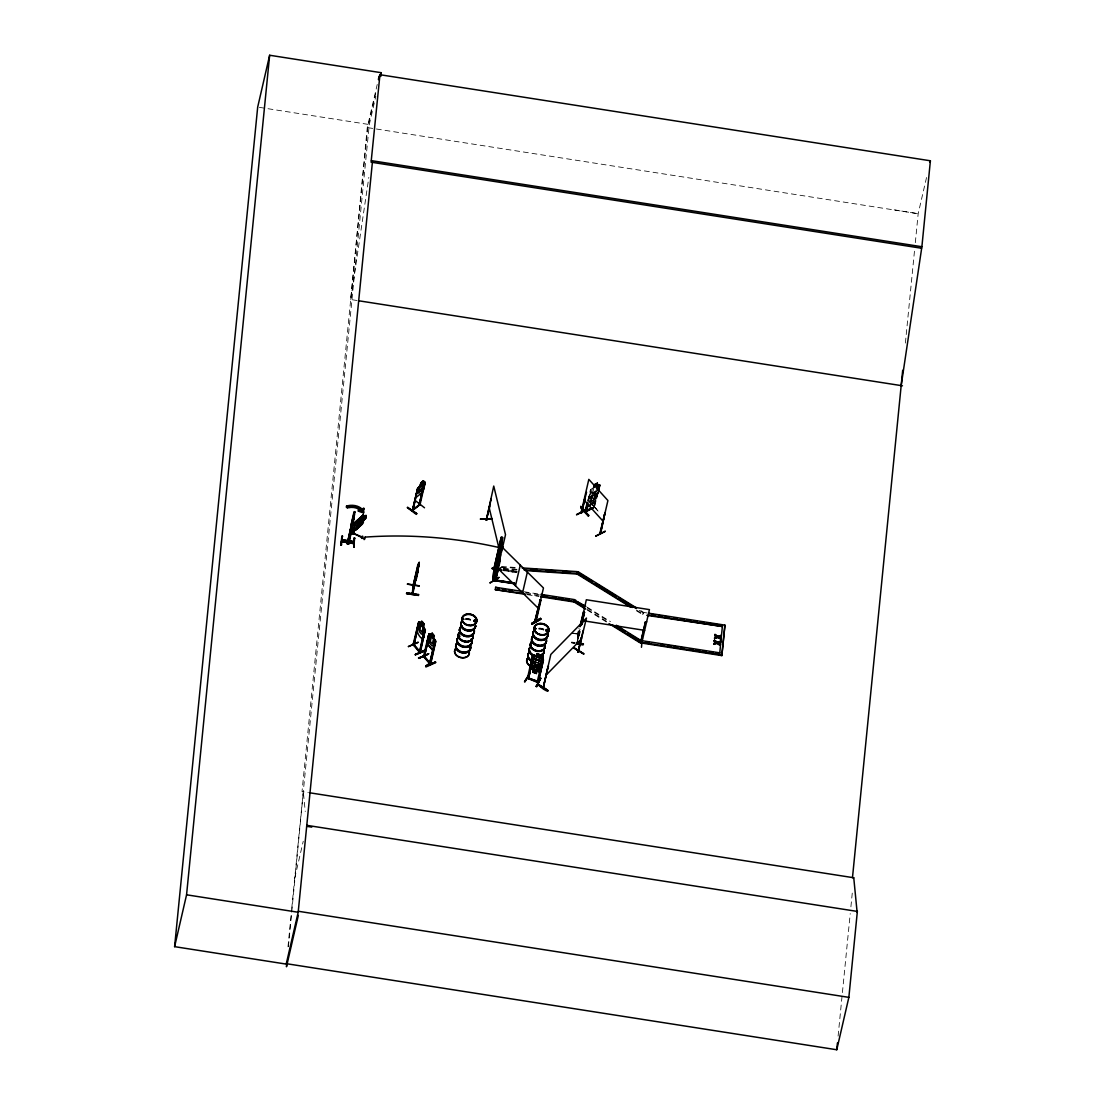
<?xml version="1.0" encoding="UTF-8"?>
<svg xmlns="http://www.w3.org/2000/svg" width="1105" height="1105" viewBox="0 0 1105 1105"><rect width="100%" height="100%" fill="white"/><g stroke="black" fill="none" stroke-linecap="round" stroke-linejoin="round"><path stroke-width="0.75" stroke-dasharray="5 3.75" d="M503.991 568.288L503.963 567.404L500.634 567.569M577.473 637.295L578.15 629.809L578.067 637.281M578.122 637.392L579.006 627.999M579.849 632.53C579.13 631.3 578.799 634.077 579.614 632.834M288.405 946.723L303.322 791.802L305.242 811.526M357.136 300.519L350.727 299.524L367.274 127.572L377.233 84.45M375.741 92.917L367.73 127.641L302.024 791.594L308.433 792.603M287.977 946.819L291.651 909.747M291.72 908.503L369.291 124.547L375.852 96.121M577.432 640.941L578.26 633.621L578.164 634.615M577.846 641.01L578.675 633.69M640.859 610.651L643.759 612.446L643.593 614.187M905.382 343.061L906.059 336.252M906.224 334.553L914.636 249.454M915.313 242.658L918.172 213.721L926.985 175.571M838.101 1036.131L850.228 913.614M850.905 906.804L852.425 891.486M571.451 642.875L574.821 643.455M571.589 642.06L574.973 642.558M350.727 299.524L368.835 177.422M294.717 878.171L303.24 841.25M587.68 500.537L590.733 490.537L588.413 501.974M587.943 500.814L590.664 489.639L587.722 503.3M588.454 500.537L589.076 497.816M592.266 488.949L591.161 493.714L592.225 494.985L595.07 493.548L597.073 490.731M590.015 504.598L590.65 501.836L589.324 501.753L590.429 496.988L592.418 494.17L595.264 492.733L596.313 494.004L595.222 498.769L593.495 500.385L593.067 503.065L589.946 504.515M593.799 488.175L592.183 495.316L588.979 497.83M590.139 504.46L590.733 501.919M596.548 494.101L595.208 494.004L595.719 491.366M593.067 503.065L593.578 500.427M595.208 494.004L595.844 491.228M593.744 505.938L596.7 493.175M594.007 506.201L596.949 493.438M594.587 505.51L597.529 492.747M594.849 505.786L598.316 491.186M598.413 491.131L594.973 503.162L590.65 505.303M598.192 493.244L594.973 503.162M592.874 505.51L598.123 511.118L590.926 502.844L590.664 503.7L592.694 501.919L590.913 502.83M578.537 635.278L579.186 629.684M579.6 629.753L578.633 634.671M578.053 634.408L578.412 635.347L579.517 630.554M578.316 638.455L580.236 629.67M579.172 636.107L580.277 631.328M636.508 610.83L642.309 614.421L643.759 612.446L647.116 612.971M642.309 614.421L643.759 612.446M578.177 633.8L577.984 635.375M589.269 495.758L590.899 492.692L598.15 489.142M589.352 495.841L590.954 492.733L595.25 490.689M597.598 492.899L596.507 494.943L589.421 498.645L589.062 496.587M598.219 491.974L596.59 495.04L589.338 498.562M595.443 498.852L593.44 501.656L590.581 503.079L589.518 501.808L592.763 492.761L595.913 491.324M593.91 487.291L590.567 489.667M588.62 502.858L596.921 498.051M590.056 504.377L592.902 502.941M590.995 490.813L589.89 490.965M592.694 492.941L595.54 491.504M590.761 503.272L598.123 511.118M590.167 496.435L597.308 492.885M592.018 504.433L594.835 503.024M500.648 567.68L503.963 567.431M501.49 566.52L516.947 567.556M501.339 567.169L516.795 568.205M503.3 568.398L517.043 569.337M503.148 569.047L516.891 569.987M579.711 633.248L578.758 633.151M259.371 107.365L369.291 124.547M367.73 127.641L918.172 213.721L894.249 209.853M503.604 569.268L517.112 571.409L503.576 569.42M503.479 569.849L517.002 571.962M502.623 569.89L516.974 572.141M503.397 570.525L516.919 572.639L503.369 570.663M524.157 591.741L539.268 594.103M525.69 592.653L540.787 595.015M525.662 593.744L539.088 595.844M527.196 594.656L538.936 596.493M572.431 632.985L580.926 634.38M572.404 633.331L580.857 634.643M574.973 642.53L571.492 642.433L574.835 643.359M597.253 492.996L598.081 493.327M639.256 610.402L643.607 613.095M636.646 610.181L642.461 613.772M587.252 607.225L610.485 621.632M587.1 607.874L608.883 621.383M587.404 609.463L607.736 622.06M587.252 610.098L607.584 622.709M592.957 505.372L598.219 510.966M589.089 496.435L589.421 498.645M466.752 619.67A7.486 5.594 13 0 1 470.578 620.264M465.136 618.993A7.486 5.594 13 0 1 470.799 619.311M466.807 619.256A7.583 5.663 13 0 1 470.689 619.864M465.012 619.242A7.583 5.663 13 0 1 470.758 619.574M538.853 629.104A7.486 5.594 13 0 1 544.392 630.541M538.978 628.4A7.583 5.663 13 0 1 544.599 629.85M539.074 628.151A7.473 5.58 13 0 1 544.613 629.588M538.909 628.69A7.583 5.663 13 0 1 544.53 630.14M571.506 642.447L574.876 643.027L571.506 642.392M591.949 496.214C593.054 500.676 586.52 505.289 592.432 497.761C589.186 496.421 592.736 493.617 593.164 496.905L596.382 493.092L593.689 497.14C596.7 498.438 593.509 501.118 592.957 498.024L590.899 501.048L593.689 499.543L594.794 494.778L591.949 496.214M592.142 496.283L591.051 501.048L593.91 499.626L595.015 494.86L592.142 496.283M593.344 493.051L593.15 493.894L595.181 492.139L593.344 493.051"/><path stroke-width="1.5" d="M407.455 584.034L419.292 585.816M489.902 506.131L486.269 520.317L491.242 498.645L491.034 499.488M486.752 520.11L486.421 519.281M486.283 519.378L486.67 518.549L486.656 520.206M342.067 540.152L353.89 541.975M514.101 583.702L492.83 580.374L514.93 583.551M595.761 536.118L605.236 531.132M605.195 531.477L595.706 536.118M346.487 507.195L348.489 506.656A9.558 5.898 1.9 0 1 360.41 509.419L360.382 510.496A9.558 5.898 1.9 0 0 348.448 507.734L346.487 507.195L346.528 506.118L347.882 505.731A11.174 6.879 1.9 0 1 360.99 508.19L361.805 508.963L363.794 508.3L363.752 509.377L361.763 510.04L360.962 509.267A11.174 6.879 1.9 0 0 347.84 506.808M347.288 508.065L346.528 506.118M363.794 508.3L363.531 512.982L358.393 511.159L358.421 510.082L360.41 509.419M361.763 510.04L361.777 508.935M363.531 512.982L363.573 511.905L358.421 510.082M592.211 508.038L585.111 511.698L593.288 507.582M586.064 510.51L585.263 512.029L586.189 511.684L588.04 503.576M351.169 533.259L351.059 534.019L351.376 531.685L353.904 532.817L353.835 534.157L351.128 533.232L351.376 531.685M353.655 534.35L353.904 532.817M418.712 565.815L419.127 562.556M492.333 568.053L495.648 567.846L492.319 568.094L492.347 568.937L500.662 568.495M363.2 515.372L354.788 523.66L354.318 530.649L356.487 529.447M354.401 530.51L354.967 523.715L357.108 520.621M366.017 515.469L365.769 518.425L363.462 520.414L365.672 518.369L365.921 515.413L358.78 520.579L356.86 523.673L356.639 526.436L358.296 526.284L362.495 522.513L363.365 520.358L363.365 522.458L356.363 529.488L362.468 524.046L363.835 515.524L363.669 517.43M415.77 580.194L416.364 573.274L415.77 580.194L416.281 578.454M417.138 573.495L417.372 570.746M418.146 569.876L417.98 571.741L418.726 563.025M416.309 575.332L419.278 562.39L416.074 578.081M583.675 615.154L584.158 611.631L583.868 614.56M349 540.718C349.442 542.887 348.227 538.605 347.757 541.146L350.81 527.568L351.887 527.638L351.307 529.323L352.688 518.867M352.675 522.637L354.208 515.123M353.655 519.115L354.001 515.151M354.788 511.767L351.418 525.593M353.807 519.088L353.103 520.883L354.277 512.057L351.459 524.806L351.169 533.977M354.304 515.303L354.691 511.574L351.846 526.118L363.131 515.192L351.487 525.082C351.431 527.251 355.285 520.98 351.473 525.814M581.962 622.571L582.487 621.756L581.341 624.878M406.585 593.592L418.422 595.388L406.571 593.647L406.723 592.722L418.546 594.573M407.427 584.186L419.265 585.982M417.207 572.376L412.331 594.02L413.118 592.529M412.289 593.813L413.256 584.31L413.602 585.94M418.905 565.318L412.745 594.076L413.629 585.18M417.856 565.221L418.339 564.475L413.049 586.051L417.925 564.406M418.408 595.443L418.56 594.504M583.454 612.046L584.49 612.515L583.454 612.046L579.918 626.494M721.979 654.961L640.803 642.267C642.848 641.08 640.417 642.986 640.776 642.903L721.827 655.61L724.935 625.14L648.801 613.234M641.466 647.295L642.378 637.917M645.458 622.06L646.549 621.908L645.458 622.06L640.665 642.917L640.983 640.527L616.3 625.237M286.761 963.74L286.471 966.764L298.336 915.354M311.803 827.12L306.679 826.319L306.914 825.352L857.356 911.432L848.861 997.359L298.405 911.28L286.209 964.099L174.604 946.654L257.686 107.102L269.648 55.25L381.266 72.709L380.921 76.093M174.604 946.654L186.565 894.801L269.648 55.25M921.542 248.252L371.1 162.173L379.954 74.712L930.396 160.791L921.888 246.733L901.169 385.604M372.385 162.366L298.184 912.26L186.565 894.801M340.893 545.152L342.509 535.884L340.893 545.166L341.583 544.834M340.962 545.124L341.846 536.174M341.39 545.193L342.288 536.243M351.238 532.707L348.628 544.047L347.329 543.95L347.509 543.08L348.683 543.425M348.503 544.033L347.536 543.177L348.628 544.047M347.882 541.174L348.89 540.594M350.547 531.685C353.365 512.969 349.014 535.663 351.349 531.243M351.376 523.811L351.915 523.01M351.059 534.019L350.672 532.707M351.873 523.701L351.929 523.079M353.973 512.085L350.907 525.455M352.771 531.671L352.661 532.665L352.661 524.916L352.302 532.085M353.034 524.253L353.559 523.673M354.374 538.08L354.042 547.224L354.36 537.734L354.926 538.273M354.042 547.196L354.443 537.79M350.699 533.936L362.329 523.19L351.045 534.116M362.785 515.013L363.048 516.007M495.979 568.757L494.018 568.412L492.83 580.374L494.115 568.371L494.916 568.412M494.86 568.757L501.919 537.527L501.2 537.403L494.004 568.467L501.187 537.334L502.609 537.555L501.421 549.489L494.391 579.959L495.012 567.984L493.811 580.526L501.076 548.674L493.59 580.401L495.026 568.523M495.164 568.453L494.087 580.484L495.109 567.942M495.247 575.47L495.744 570.36M495.302 575.567L495.827 570.429M525.524 594.393L495.316 589.669L495.634 587.28L522.485 591.479M498.977 557.555L499.28 554.572M500.178 552.362L500.468 549.378M501.919 537.527L500.855 550.069L502.181 537.486L494.805 569.255L495.91 569.503L495.22 569.13M585.802 609.2L574.186 602.004L574.503 599.614L540.939 594.366M577.155 642.502C577.197 645.03 578.357 638.911 577.694 643.221M577.418 641.591L577.169 643.207M581.382 622.543L581.106 625.292L582.197 619.021L581.506 622.557M581.631 624.781L584.283 611.645M583.205 619.132L582.777 620.955L583.854 612.419M583.288 644.685L576.52 643.704C585.484 645.886 585.885 643.455 576.658 642.792M717.255 643.359L720.225 645.361L717.255 643.359L713.982 644.339C714.092 641.508 719.59 642.861 714.051 643.621M716.62 642.875L714.286 641.342L714.452 640.223L717.38 642.185L720.695 641.204L720.529 642.35L717.918 643.11L720.529 642.35M714.562 638.524L717.932 637.129L720.902 639.118L717.822 637.557L714.562 638.524C714.673 635.693 720.17 637.06 714.631 637.806M717.2 637.06L714.852 635.541L715.018 634.422L717.96 636.383L721.275 635.389L721.095 636.549L718.485 637.309L721.095 636.549M713.982 644.339L714.162 643.179M714.286 641.342L714.452 640.223M714.659 638.096L714.728 637.378M714.852 635.541L715.018 634.422M720.225 645.361L720.391 644.243L718.015 642.682M720.805 639.546L720.971 638.441L718.582 636.881M721.827 655.61L724.935 625.14M902.688 370.286L852.48 877.66L853.764 877.881L857.135 912.399L857.356 911.432M286.305 963.67L836.761 1049.75L837.438 1042.94M853.778 877.757L310.146 792.865M406.626 593.219L418.477 594.891L406.626 593.15M536.395 665.514L533.66 661.978L535.317 665.97C530.055 667.158 533.494 670.086 535.897 666.84L538.425 670.431L536.809 666.564C546.202 662.157 533.826 665.431 536.381 665.486M341.901 541.726L353.738 543.577L341.915 541.699M341.956 541.243L353.78 543.149M342.039 540.925L353.862 542.804M465.164 641.439L465.191 641.301A7.5 5.594 13 0 0 473.037 635.347M362.399 537.058L353.669 533.535L362.205 537.679M353.034 518.411L352.205 524.668L354.567 514.543M581.948 512.416L581.327 513.079L581.769 511.795M600.637 533.674L605.001 512.623L599.835 533.618L600.429 533.163M600.568 533.687L600.029 532.721M583.412 643.953L576.644 642.889M417.151 569.766L416.474 573.302M494.709 579.932L495.593 581.175L494.418 580.512M495.523 581.05L495.344 580.581M535.11 620.72L540.165 599.711L540.87 600.388L536.174 621.203C534.116 618.897 535.69 622.654 535.828 620.499L535.276 619.974M535.234 619.905L535.911 620.623M378.38 79.477L379.153 76.162M378.808 79.684L379.954 74.712M380.493 76.052L381.266 72.709M342.136 539.834L353.973 541.685M347.315 543.84L350.934 527.582M347.536 544.074L350.741 528.19M353.766 517.913L350.064 533.535M348.448 543.301L353.6 520.137M348.365 544.199L351.141 531.698M407.607 507.236L416.778 513.604L416.254 514.378L407.262 507.54L416.765 513.618M412.276 509.709L413.104 510.151L417.579 489.17L412.483 510.759L417.676 488.341M416.212 497.14L416.019 495.22L416.309 497.209L422.262 492.499L423.712 489.266L425.204 482.346L424.513 482.153C419.776 487.029 427.179 476.379 420.936 482.899L420.342 485.454L417.593 488.369L412.331 510.759L420.038 504.64L425.107 482.443M423.464 480.896L422.87 483.672L423.933 483.52L422.842 488.286L418.74 493.203L417.939 492.167L419.044 487.402L420.991 482.926L423.56 480.979M419.182 505.33L424.444 483.741L418.878 505.096L420.149 504.004M419.389 505.234L421.903 492.264M419.983 504.847L420.218 503.894M415.48 500.703L424.513 507.789M413.546 585.94L418.726 562.901M413.463 586.12L413.836 584.573M419.154 562.376L417.013 574.959M412.828 593.896L412.552 592.473M416.405 578.578L417.98 571.672M408.436 646.646L418.146 642.406M413.215 644.795L419.859 652.696L425.218 630.071L420.273 652.544L413.27 643.884L413.09 644.643L418.602 622.143L419.72 622.253M413.657 644.602L418.712 622.101M413.588 644.547L414.389 644.588L413.836 643.842L414.223 645.348L413.767 643.787M413.878 645.5L418.325 623.8L418.933 624.532L413.753 645.403M421.102 624.076C420.301 615.844 427.331 629.822 421.751 621.3M425.094 650.168L415.245 654.74L425.342 650.928M423.187 626.563L423.781 624.007M421.212 624.035L419.9 623.552L418.795 628.317L419.444 631.687L421.53 634.16L423.118 633.455L423.975 623.966M419.582 651.729L424.03 631.135L424.983 631.729L424.03 631.135M420.107 651.936L419.693 650.886L419.251 651.881M419.762 651.77L424.375 630.996M419.983 651.84L419.748 652.544M428.616 653.718L418.809 658.4L428.63 653.732M428.353 635.707L423.546 656.577L424.182 657.254L429.306 636.287L428.353 635.707L428.975 636.439L424.127 657.157M424.03 656.356L424.127 655.472L424.279 656.453M427.58 640.79L429.154 633.98M424.251 657.254L428.989 633.911L430.094 634.021M431.475 635.831L432.124 633.068L434.348 635.72L433.561 638.317M432.179 633.234L431.585 635.789L430.273 635.32L429.168 640.071L429.817 643.442L431.903 645.928L433.491 645.21L434.596 640.444L433.768 638.276M435.688 662.627L425.991 666.95C424.527 663.345 437.318 663.18 435.439 661.826M435.025 643.635L434.417 642.903L435.025 643.635L430.246 664.45L429.527 663.594L430.177 662.668L430.674 664.257L435.702 641.784L435.287 640.085L435.784 641.839M429.624 663.635L434.417 642.903M434.748 642.751L429.555 663.553M486.2 518.549L485.965 519.336M492.029 518.825L480.274 519.088L492.139 518.577M490.109 582.957L498.659 577.445M494.888 569.337L502.278 537.5L501.104 549.434L493.976 580.387M495.275 568.633L495.924 568.661M495.938 566.423L496.684 563.219M497.416 560.014L502.609 537.555M500.316 549.185L498.838 559.047M502.402 546.492L503.01 547.293L502.402 546.492L494.488 580.719L495.206 581.271M495.289 581.354L500.303 560.359L499.598 559.669L494.764 580.401L495.51 581.092L498.383 568.688M494.736 580.581L494.902 579.573M498.369 565.622L500.883 554.793M501.449 552.307L505.51 534.71L493.742 486.062L486.255 520.22M495.634 587.28L498.838 588.454M495.316 589.669L523.991 593.482M499.129 577.432L490.012 582.791M515.483 585.816L520.275 565.069M522.568 592.819L527.361 572.072M531.685 623.455L540.594 618.344L531.643 623.4L531.975 624.256L540.925 619.173L540.635 618.427M539.019 604.697L535.11 620.002M529.64 673.636L524.502 681.785L529.544 674.064M533.149 657.903L532.306 657.213L533.301 657.627L528.19 678.677C528.314 679.23 526.947 675.97 528.591 678.139M541.837 666.785L540.096 668.953L531.615 665.5L530.966 662.461L532.596 655.527L527.43 678.36L527.693 677.199M528.466 678.691L533.301 657.627M532.721 672.061L536.381 673.442L532.721 672.061L533.314 669.506M532.872 672.02L533.508 669.381L531.85 667.89L532.942 663.124L535.221 661.812L536.312 657.074L539.682 658.442L538.591 663.207L539.931 665.956L538.826 670.721L536.823 670.846L536.243 673.387M534.751 663.856L533.646 668.622L537.016 669.989L538.121 665.224L540.386 663.953L541.491 659.188L539.875 657.599L540.469 655.044L537.058 653.759L536.464 656.315L534.516 656.342L533.411 661.108L534.751 663.884L538.107 665.251M536.339 673.525L536.878 670.749M532.541 655.61L536.408 656.094L537.002 653.538L540.607 655.016L539.972 657.655L543.425 659.947L538.245 682.669C534.64 681.661 540.621 681.882 537.362 681.136M540.718 678.18L536.726 686.758L536.27 686.15M537.14 682.213L542.085 661.204L543.08 661.605L542.085 661.204M537.431 681.951L537.638 681.15M586.078 509.888L576.63 514.447M538.066 684.299C544.972 692.421 556.229 694.341 538.052 684.313L547.887 690.349M581.506 507.582L580.94 508.231L588.302 516.063C584.849 508.866 572.625 498.604 588.868 515.413M581.327 513.079L586.575 492.181M585.028 498.838L581.672 512.361M543.425 686.992L548.163 666.218L543.301 687.78M543.246 687.738L550.815 654.45L586.465 618.054L578.219 652.019L578.012 650.942M587.321 502.126L585.125 511.574M585.498 511.974L587.211 504.004M585.816 511.284L587.418 504.902M586.051 511.228L586.216 510.482M593.827 487.208L594.421 484.653C601.811 481.849 592.391 483.686 593.993 487.333M597.349 483.258L596.755 485.799L599.808 485.109L598.537 490.592M522.099 567.915L577.072 571.63L577.017 574.061L525.483 570.567M597.073 490.731L598.164 485.965L596.838 485.896L597.474 483.12M577.017 574.061L578.412 571.948L636.494 607.943M578.412 571.948L576.962 573.923L630.693 607.225M597.681 490.247L599.269 486.642L598.164 486.794M598.275 489.556L599.007 486.366M598.44 490.648L599.808 485.109M575.484 600.678L585.802 606.327M581.092 512.679L588.827 479.377L607.916 500.537L600.167 533.936L604.628 514.295M574.089 647.792L583.951 653.856L573.84 647.765M580.332 626.563L586.341 599.753L649.436 609.615L641.729 642.958M580.981 624.173L583.882 612.294M584.255 611.825L582.1 622.737L584.517 612.198M581.948 624.201L583.274 617.115M582.266 623.717L582.901 620.913M578.164 652.005L581.078 637.723M578.095 652.088L583.205 630.444M609.035 623.607L639.533 642.502L640.983 640.527L719.852 652.862L716.344 652.986M640.541 642.779L645.486 621.742M640.914 641.701L641.881 642.668M714.921 634.85L717.96 636.383M717.38 642.185L714.355 640.651M722.477 625.43L719.521 655.251M721.275 635.389L717.863 636.812M720.971 638.441L718.485 637.309M720.695 641.204L714.079 643.897M720.391 644.243L717.918 643.11M930.051 162.311L930.396 160.791M836.761 1049.75L848.861 997.359M363.932 538.549C363.877 542.445 366.722 534.281 364.07 538.19M462.663 618.841L463.851 619.228L462.691 619.187M463.506 619.242L462.926 618.648M473.893 620.499L473.838 621.231M474.169 620.416L474.238 621.134L474.625 620.181M474.169 620.858L475.261 620.167L475.965 621.355M475.067 621.245L475.633 620.665L475.178 621.48M475.965 621.038L474.791 621.825L473.852 620.913M534.944 628.938L535.4 627.999L535.511 628.773M534.765 628.234L535.442 628.8L535.317 628.027M535.925 628.786L535.041 628.4M545.994 629.933L546.105 630.872M415.894 580.208L416.419 578.468M351.307 529.323L351.818 527.61M420.48 651.743L419.886 651.038M423.477 656.481L430.232 664.367L429.817 662.986M423.961 656.301L430.66 664.188L423.671 655.596M350.976 524.834L350.561 533.701L362.329 523.19M350.368 530.262L351.445 530.331M585.954 510.22L576.534 514.875M530.897 668.428L539.268 671.923M542.334 664.685L541.726 661.563L533.19 658.207L531.491 660.293M540.746 671.536L539.24 671.812L540.677 671.37M530.966 662.461L531.726 665.459L540.069 668.746M524.972 681.909L529.585 673.622M527.361 678.235L538.135 682.628L543.37 660.03L542.486 658.566M537.472 681.191L527.499 677.876M536.105 686.509L540.677 678.125M536.229 686.481L540.718 678.553M542.969 686.716L543.121 687.78M581.396 507.941L588.703 515.814M417.704 488.451L424.61 482.222M475.523 621.065L474.819 621.493M534.875 628.731L535.884 628.69M546.326 630.03L546.726 629.615M546.312 630.154L547.03 629.864M547.279 630.914L547.569 629.836L546.478 629.546M547.997 630.679L546.036 630.568M544.157 647.281L544.199 646.356M500.841 549.558L500.109 549.185M492.927 580.291L500.62 547.887A311.845 207.063 8.3 0 0 365.285 537.099M493.755 579.821L514.253 583.053M537.886 684.782L547.804 690.763M422.414 638.538L423.768 636.825M434.141 648.58L432.829 650.444L427.58 644.215L427.4 640.762L427.649 644.187L432.925 650.403L434.099 648.732M413.242 509.488L412.759 509.944M413.38 509.419L419.306 504.792M600.056 532.831L600.802 532.928L599.974 532.942M531.615 660.348L533.314 658.235M548.508 666.426L547.569 666.84M578.481 651.107L577.749 651.867M540.773 596.106L574.338 601.355L575.636 600.029M546.036 675.183L581.672 638.787M639.533 642.502L640.831 641.176M408.394 646.494L418.077 642.24M357.108 520.717L363.241 515.248L351.514 525.856M352.426 531.491L350.686 533.08L361.998 523.01M424.444 483.741L424.058 484.529M417.897 489.405L416.889 489.722M412.096 510.469L420.149 504.087M547.528 630.817L547.431 629.726M640.693 642.488L641.756 642.654M640.748 642.074L642.033 642.226M583.661 654.105L573.813 648.041M499.598 559.669L499.985 560.539M540.87 600.388L539.862 599.877M354.291 530.455L356.39 529.392M596.838 485.896L598.869 484.86M586.175 510.69L591.962 507.775M585.36 511.974L593.537 507.858M590.678 505.22L587.763 506.739L587.404 504.667M418.671 622.267L419.707 622.143L421.046 623.897M417.027 629.007C415.881 631.494 422.303 642.488 423.726 636.963M423.284 626.563L425.411 630.085L419.61 622.184M414.002 644.961L419.638 651.107M415.383 654.367L425.08 650.085M418.436 657.958L428.505 654.008L418.726 658.235M424.375 656.715L430.011 662.862M425.757 666.122L435.481 661.923M425.618 666.495L435.411 662.213M474.404 620.513L475.109 620.471M546.768 630.693L547.735 630.099M358.393 511.159L360.382 510.496M494.087 579.863L512.499 582.667M537.182 681.896L538.411 682.393L527.513 677.959M532.651 655.693L534.06 655.334M546.906 629.588L546.574 630.803M547.458 631.079L546.423 630.472M495.579 568.219L492.264 568.495M641.95 642.281L640.955 642.102M428.989 633.911L430.08 633.897L435.232 640.127M530.538 569.144L537.417 569.614M546.008 570.194L554.586 570.774M563.177 571.354L570.056 571.824M523.922 569.793L577.169 573.412L577.072 571.63M495.068 579.614L495.454 580.595M500.026 549.254L501.421 549.489M371.446 160.653L921.888 246.733M358.835 300.795L902.467 385.797M500.026 553.854L501.2 537.472M351.362 531.146L350.326 530.98M342.094 539.806L353.973 541.712M498.327 569.724L501.711 570.263M496.615 569.614L501.684 570.373M494.128 580.194L514.958 583.454M502.195 588.979L505.551 589.504M508.908 590.029L512.264 590.553M544.143 595.54L547.5 596.065M552.541 596.852L555.898 597.377M559.254 597.902L562.611 598.427M565.967 598.951L569.324 599.476M540.621 596.755L574.186 602.004M652.005 614.408L655.362 614.933M658.718 615.457L662.075 615.982M665.431 616.507L668.787 617.032M673.815 617.819L677.172 618.344M680.528 618.869L683.885 619.394M687.241 619.919L690.597 620.444M693.954 620.969L697.31 621.493M700.667 622.018L704.023 622.543M709.051 623.331L712.407 623.855M715.764 624.38L719.12 624.905M648.621 614.974L722.463 626.521L646.798 615.361M581.548 620.485L644.643 630.361M645.859 641.964L649.215 642.488M660.97 644.326L664.326 644.85M667.682 645.375L671.039 645.9M674.395 646.425L677.752 646.95M681.108 647.475L684.465 648M689.492 648.787L692.849 649.312M696.205 649.837L699.562 650.362M702.918 650.886L706.275 651.411M709.631 651.936L712.987 652.461M576.561 643.234L583.343 644.243L576.561 643.303M527.624 677.572L528.673 677.558M474.832 621.48L474.086 621.314M424.458 482.263L425.204 482.526M528.37 677.918L537.306 681.357M534.033 655.224L542.431 658.649M533.259 658.331L541.574 661.702M535.221 661.812L538.591 663.207M598.799 484.777L599.697 485.205M351.307 533.038L353.835 534.157M363.131 515.192L363.946 515.579M547.307 629.588L548.121 630.568M475.205 620.14L475.91 620.679M351.887 527.541L352.012 528.48L350.865 528.204M486.628 518.632L486.559 519.378M579.711 573.495L592.777 581.589M595.692 583.399L616.024 595.996M618.924 597.791L636.356 608.593M577.114 573.274L632.295 607.474M576.934 601.576L584.2 606.079M617.598 626.784L624.864 631.287M627.764 633.082L639.381 640.278M574.338 601.355L584.504 607.653M612.087 624.753L639.685 641.867M714.963 635.099L717.297 636.632M714.383 640.914L716.717 642.433M535.649 621.259L543.467 587.971L502.195 547.251M419.969 504.709L419.127 504.225M540.898 619.104L531.975 624.242M497.416 567.984L538.688 608.703M598.067 489.059L598.496 491.214M584.034 500.123L603.123 521.284M425.038 650.5L415.356 654.795M488.949 506.794L499.101 548.743M541.726 661.563L542.375 664.602M417.138 628.952L417.207 632.447M474.059 630.748A7.473 5.58 13 0 1 466.255 636.646A7.473 5.58 13 0 1 459.832 628.524M460.702 627.295A7.473 5.58 13 0 1 461.987 626.328M474.252 630.416A7.583 5.663 13 0 1 466.324 636.411A7.583 5.663 13 0 1 459.804 628.151M460.688 626.908A7.583 5.663 13 0 1 461.987 625.927M472.374 634.132A7.5 5.594 13 0 1 466.103 641.618A7.5 5.594 13 0 1 458.685 633.358M465.191 641.273A7.5 5.594 13 0 1 458.755 633.11M475.689 626.204A7.583 5.663 13 0 1 465.73 630.195A7.583 5.663 13 0 1 462.001 621.19M474.294 629.795A7.486 5.594 13 0 1 465.523 635.499A7.486 5.594 13 0 1 460.909 626.328M475.509 626.507A7.486 5.594 13 0 1 465.688 630.458A7.486 5.594 13 0 1 462.014 621.562M474.321 630.126A7.583 5.663 13 0 1 466.393 636.107A7.583 5.663 13 0 1 459.873 627.861M475.758 625.9A7.583 5.663 13 0 1 465.799 629.891A7.583 5.663 13 0 1 462.07 620.886M475.716 625.554A7.473 5.58 13 0 1 465.909 629.477A7.473 5.58 13 0 1 462.249 620.623M470.302 647.06A7.473 5.58 13 0 1 461.531 652.765A7.473 5.58 13 0 1 456.945 643.607M469.874 645.237A7.583 5.663 13 0 1 462.553 652.724A7.583 5.663 13 0 1 456.918 643.221M469.224 651.853A7.5 5.594 13 0 1 460.426 657.572A7.5 5.594 13 0 1 455.813 648.386M469.266 651.66A7.5 5.594 13 0 1 460.467 657.392A7.5 5.594 13 0 1 455.854 648.193M472.222 634.601A7.459 5.566 13 0 1 465.025 641.95A7.459 5.566 13 0 1 459.487 632.613M472.318 634.325A7.5 5.594 13 0 1 465.095 641.701A7.5 5.594 13 0 1 459.514 632.322M471.2 639.519A7.583 5.663 13 0 1 468.271 646.646A7.583 5.663 13 0 1 458.354 644.077A7.583 5.663 13 0 1 459.542 636.508M469.929 644.643A7.486 5.594 13 0 1 462.705 652.019A7.486 5.594 13 0 1 457.152 642.64M471.034 639.878A7.486 5.594 13 0 1 463.81 647.254A7.486 5.594 13 0 1 458.244 637.875M469.943 644.947A7.583 5.663 13 0 1 462.622 652.42A7.583 5.663 13 0 1 456.987 642.917M471.269 639.229A7.583 5.663 13 0 1 468.34 646.356A7.583 5.663 13 0 1 458.423 643.787A7.583 5.663 13 0 1 459.611 636.218M471.241 638.925A7.473 5.58 13 0 1 464.998 646.384A7.473 5.58 13 0 1 457.608 638.151M458.478 636.922A7.473 5.58 13 0 1 459.763 635.955M546.271 641.673A7.473 5.58 13 0 1 536.477 645.596A7.473 5.58 13 0 1 532.803 636.729M546.464 641.356A7.583 5.663 13 0 1 536.505 645.348A7.583 5.663 13 0 1 532.79 636.342M545.083 644.975A7.5 5.594 13 0 1 536.284 650.707A7.5 5.594 13 0 1 531.671 641.508M545.124 644.795A7.5 5.594 13 0 1 536.339 650.514A7.5 5.594 13 0 1 531.726 641.328M547.679 634.132A7.583 5.663 13 0 1 538.77 639.919A7.583 5.663 13 0 1 534.102 630.624M546.409 639.229A7.486 5.594 13 0 1 537.624 644.947A7.486 5.594 13 0 1 533.011 635.762M547.5 634.463A7.486 5.594 13 0 1 538.715 640.182A7.486 5.594 13 0 1 534.116 631.01M546.423 639.56A7.583 5.663 13 0 1 537.527 645.348A7.583 5.663 13 0 1 532.859 636.052M547.749 633.828A7.583 5.663 13 0 1 538.839 639.629A7.583 5.663 13 0 1 534.171 630.32M547.707 633.51A7.473 5.58 13 0 1 538.95 639.201A7.473 5.58 13 0 1 534.35 630.057M546.05 630.706A7.473 5.58 13 0 1 547.099 632.046M544.903 645.513A7.431 5.553 13 0 1 537.127 651.384A7.431 5.553 13 0 1 530.745 643.29M545.027 645.223A7.5 5.594 13 0 1 536.229 650.942A7.5 5.594 13 0 1 531.615 641.756M543.936 649.823A7.473 5.58 13 0 1 539.889 655.541M538.066 655.818A7.473 5.58 13 0 1 530.51 652.627A7.473 5.58 13 0 1 530.58 646.37M543.729 650.776A7.486 5.594 13 0 1 539.682 656.522M532.292 655.362A7.486 5.594 13 0 1 529.475 648.552M543.909 650.444A7.583 5.663 13 0 1 539.793 656.26M534.06 655.942A7.583 5.663 13 0 1 529.461 648.179M543.978 650.141A7.583 5.663 13 0 1 539.862 655.969M534.129 655.638A7.583 5.663 13 0 1 529.53 647.889M530.98 661.08A7.473 5.58 13 0 1 529.046 653.041M541.795 655.044A7.473 5.58 13 0 1 542.113 659.381M542.03 654.077A7.486 5.594 13 0 1 541.478 659.657M531.201 660.127A7.486 5.594 13 0 1 528.383 653.304M531.063 660.514A7.583 5.663 13 0 1 530.4 651.37M542.044 654.381A7.583 5.663 13 0 1 542.375 658.801M530.994 660.804A7.583 5.663 13 0 1 530.331 651.66M541.975 654.685A7.583 5.663 13 0 1 542.306 659.091M529.903 665.693A7.5 5.594 13 0 1 527.955 657.641M529.861 665.887A7.5 5.594 13 0 1 527.914 657.82M357.412 526.588L360.271 522.651L362.675 522.195L362.73 521.311L360.824 521.339L363.117 517.361L360.354 521.45C357.758 520.082 356.432 524.405 359.829 522.472L357.412 526.588M358.655 522.057L358.421 524.806L362.606 521.035L362.841 518.273L358.655 522.057M364.664 517.085L364.526 518.853L365.424 516.408L364.664 517.085M582.86 613.731L583.191 614.601L582.86 613.731M361.556 537.9C362.758 540.566 363.586 532.762 361.556 537.9M420.314 486.393L419.209 491.159L421.571 489.294L422.676 484.529L420.314 486.393M421.419 483.092L421.226 483.935L422.939 481.891L421.419 483.092M421.019 624.878L419.914 629.643L422 632.129L423.105 627.364L421.019 624.878M422.069 622.35L423.215 624.795L422.069 622.35M431.392 636.646L430.287 641.397L432.373 643.884L433.478 639.118L431.392 636.646M432.442 634.104L433.588 636.549L432.442 634.104M533.756 670.997L533.563 671.84L535.732 672.724L535.925 671.868L533.756 670.997M537.61 654.34L537.403 655.196L539.572 656.08L539.765 655.224L537.61 654.34M594.987 484.943L594.794 485.799L596.824 484.018L594.987 484.943M412.303 593.095L413.035 593.247L412.358 593.04M529.958 667.047L530.856 668.511L529.958 667.047M463.838 622.75A7.5 5.594 13 0 0 476.448 622.184A7.5 5.594 13 0 0 468.078 613.91A7.5 5.594 13 0 0 463.838 622.75M463.755 623.22A7.459 5.566 13 0 0 476.296 622.654A7.459 5.566 13 0 0 467.968 614.435A7.459 5.566 13 0 0 463.755 623.22M463.796 622.93A7.5 5.594 13 0 0 476.407 622.364A7.5 5.594 13 0 0 468.037 614.09A7.5 5.594 13 0 0 463.796 622.93M535.939 632.184A7.5 5.594 13 0 0 548.55 631.618A7.5 5.594 13 0 0 540.179 623.358A7.5 5.594 13 0 0 535.939 632.184M535.87 632.64A7.431 5.553 13 0 0 548.384 632.074A7.431 5.553 13 0 0 540.083 623.869A7.431 5.553 13 0 0 535.87 632.64M535.897 632.378A7.5 5.594 13 0 0 548.508 631.811A7.5 5.594 13 0 0 540.138 623.538A7.5 5.594 13 0 0 535.897 632.378"/></g></svg>
